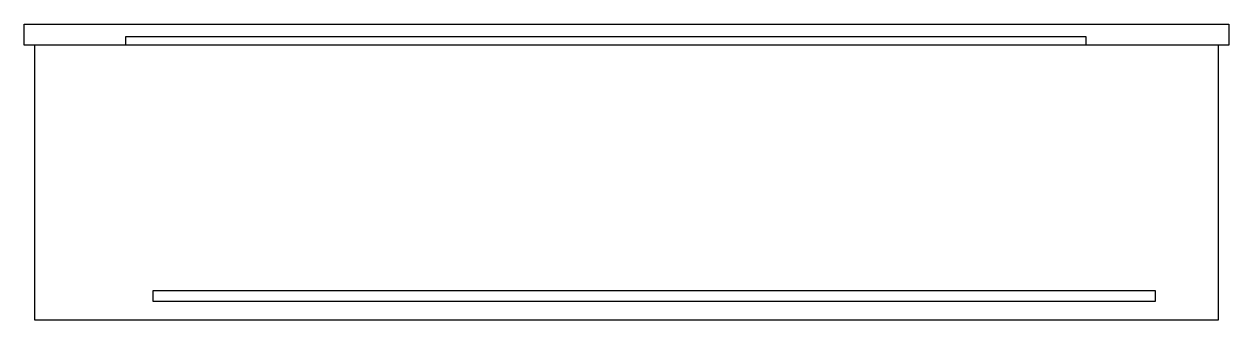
# Model space of a CAD drawing. Extents: x -0.2 to 28.9, y 0 to 7.1.
import ezdxf

# ---------------------------------------------------------------- set-up
doc = ezdxf.new("R2010")
doc.units = 0
for name, color, linetype in [('DadoBack', 6, 'CONTINUOUS'), ('GROOVE25', 6, 'CONTINUOUS'), ('PartCut', 1, 'CONTINUOUS')]:
    doc.layers.add(name, color=color, linetype=linetype)

msp = doc.modelspace()

# ---------------------------------------------------------------- linework, layer by layer
at = {"layer": 'DadoBack'}
msp.add_lwpolyline([(28.85, 7.135), (28.85, 6.625), (-0.25, 6.625), (-0.25, 7.135)], close=True, dxfattribs=at)
msp.add_lwpolyline([(28.85, 7.135), (28.85, 6.625), (-0.25, 6.625), (-0.25, 7.135)], close=True, dxfattribs=at)
at = {"layer": 'GROOVE25'}
msp.add_lwpolyline([(27.07, 0.71), (27.07, 0.44), (2.87, 0.44), (2.87, 0.71)], close=True, dxfattribs=at)
at = {"layer": 'PartCut'}
msp.add_lwpolyline([(0, 0), (28.6, 0), (28.6, 6.625), (25.4, 6.625), (25.4, 6.825), (2.2, 6.825), (2.2, 6.625), (0, 6.625)], close=True, dxfattribs=at)

doc.saveas('drawing.dxf')
